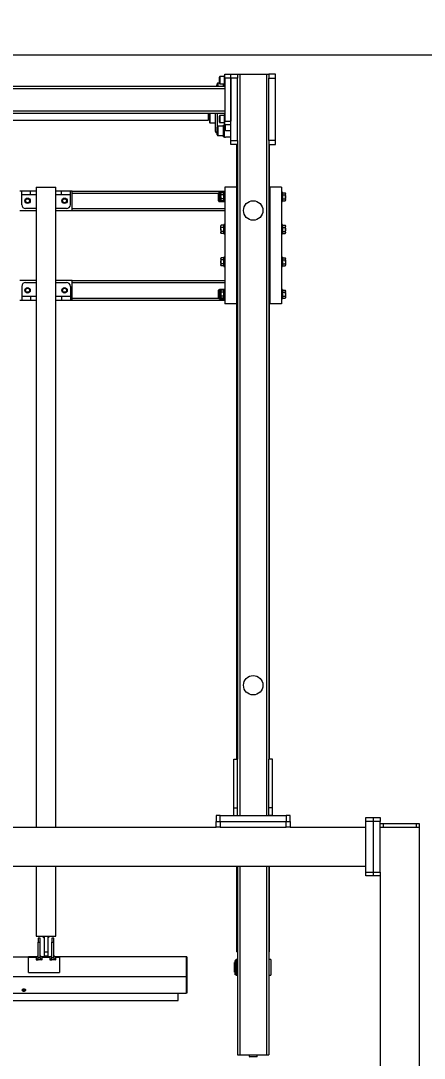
# Model space of a CAD drawing. Header units: millimetres. Extents: x -17820 to 17820, y -12600 to 12600.
# Drawn here: x 7947 to 8984, y 6544 to 9211 of the extents above; entities that cross this region are included whole.
import ezdxf

# ---------------------------------------------------------------- set-up
doc = ezdxf.new("R2010")
doc.units = ezdxf.units.MM
doc.linetypes.add('虚线', pattern=[2, 1, -1])
doc.layers.get('0').update_dxf_attribs({"lineweight": 35})
doc.layers.add('尺寸线层', color=3, linetype='Continuous', lineweight=18)
doc.layers.add('虚线层', color=6, linetype='虚线', lineweight=18)
doc.styles.add('机械', font='isocp', dxfattribs={"width": 0.667, "bigfont": 'gbcbig.shx'})
doc.dimstyles.new('标准', dxfattribs={"dimscale": 60, "dimtxt": 4, "dimasz": 3, "dimexe": 1, "dimexo": 0, "dimgap": 0.76128, "dimtad": 1, "dimdec": 1, "dimdsep": 46, "dimtxsty": '机械', "dimblk": '_CAXARROW', "dimcen": 0, "dimdle": 4, "dimclrt": 2, "dimaunit": 1, "dimazin": 2, "dimtfac": 0.707107, "dimtdec": 3, "dimtmove": 0, "dimatfit": 3, "dimfxl": 0, "dimfrac": 2, "dimtolj": 1, "dimlwd": 18, "dimarcsym": 0})

# ---------------------------------------------------------------- blocks, each defined once
blk = doc.blocks.new('*X186')
at = {"layer": '尺寸线层', "linetype": 'Continuous', "lineweight": 18}
for points in [[(11014.3, 9122.9), (10991.8, 8942.9), (11036.8, 8942.9)], [(11014.3, 4347.9), (10991.8, 4527.9), (11036.8, 4527.9)]]:
    blk.add_hatch(color=0, dxfattribs=at).paths.add_polyline_path(points, flags=0)
at = {"layer": '尺寸线层', "color": 0, "linetype": 'Continuous'}
for p, q in [((6587, 9122.9), (11074.3, 9122.9)), ((8682, 4347.9), (11074.3, 4347.9))]:
    blk.add_line(p, q, dxfattribs=at)
at = {"layer": '尺寸线层', "color": 0, "linetype": 'Continuous', "lineweight": 18}
blk.add_line((11014.3, 4347.9), (11014.3, 9122.9), dxfattribs=at)
at = {"layer": '尺寸线层', "color": 2, "insert": (10848.7, 6735.4), "char_height": 240, "width": 919.317, "attachment_point": 5, "rotation": 90, "line_spacing_factor": 0.939812, "style": '机械'}
blk.add_mtext('\\T1.1;4775', dxfattribs=at)
blk = doc.blocks.new('_CAXARROW')
blk.add_hatch(color=2).paths.add_polyline_path([(0, 0), (-1, 0.125), (-1, -0.125)], flags=0)
blk = doc.blocks.new('*X203')
at = {"layer": '尺寸线层', "linetype": 'Continuous', "lineweight": 18}
for points in [[(6075.5, 9740.3), (6255.5, 9717.8), (6255.5, 9762.8)], [(9180.5, 9740.3), (9000.5, 9717.8), (9000.5, 9762.8)]]:
    blk.add_hatch(color=0, dxfattribs=at).paths.add_polyline_path(points, flags=0)
at = {"layer": '尺寸线层', "color": 0, "linetype": 'Continuous'}
for p, q in [((6075.5, 5567.9), (6075.5, 9800.3)), ((9180.5, 6254.4), (9180.5, 9800.3))]:
    blk.add_line(p, q, dxfattribs=at)
at = {"layer": '尺寸线层', "color": 0, "linetype": 'Continuous', "lineweight": 18}
blk.add_line((9180.5, 9740.3), (6075.5, 9740.3), dxfattribs=at)
at = {"layer": '尺寸线层', "color": 2, "insert": (7628, 9906), "char_height": 240, "width": 827.842, "attachment_point": 5, "line_spacing_factor": 0.939812, "style": '机械'}
blk.add_mtext('\\T1.1;3105', dxfattribs=at)
blk = doc.blocks.new('BLOCK19_1')
at = {"color": 7, "linetype": 'Continuous', "lineweight": 15}
for p, q in [((-1700.7, 2372.8), (-1700.7, 2373.4)), ((-1688.7, 2374.9), (-1699.2, 2374.9)), ((-1686.2, 2377.9), (-1688.7, 2377.9)), ((-1688.7, 2377.9), (-1688.7, 2353.9)), ((-1686.2, 2380.9), (-1671.2, 2380.9)), ((-1686.2, 2370.9), (-1686.2, 2380.9)), ((-1671.2, 2380.9), (-1653.7, 2380.9)), ((-1671.2, 2370.9), (-1671.2, 2380.9)), ((-1653.7, 2380.9), (-1653.7, 2380.1)), ((-1653.7, 2380.9), (-1647.7, 2380.9)), ((-1653.7, 2380.1), (-1653.7, 2370.9)), ((-1647.7, 2380.9), (-1579.7, 2380.9)), ((-1579.7, 2380.9), (-1573.7, 2380.9)), ((-1573.7, 2380.9), (-1573.7, 2380.1)), ((-1556.2, 2380.9), (-1573.7, 2380.9)), ((-1573.7, 2380.1), (-1573.7, 2370.9)), ((-1556.2, 2370.9), (-1556.2, 2380.9)), ((-3356.2, 2350.9), (-1686.2, 2350.9)), ((-1706.2, 2351.9), (-1706.4, 2351.9)), ((-1706.2, 2350.9), (-1706.2, 2356.4)), ((-1700.7, 2358.4), (-1704.2, 2358.4)), ((-1700.7, 2358.4), (-1700.7, 2372.8)), ((-1699.2, 2356.9), (-1688.7, 2356.9)), ((-1690.2, 2350.9), (-1690.2, 2356.9)), ((-1688.7, 2353.9), (-1686.2, 2353.9)), ((-1687.2, 2350.9), (-1687.2, 2353.9)), ((-1671.2, 2370.9), (-1686.2, 2370.9)), ((-1686.2, 2370.9), (-1686.2, 2260.9)), ((-1653.7, 2370.9), (-1671.2, 2370.9)), ((-1671.2, 2210.9), (-1671.2, 2370.9)), ((-1671.2, 2370.9), (-1671.2, 2260.9)), ((-1653.7, 2210.9), (-1653.7, 2370.9)), ((-1573.7, 2370.9), (-1556.2, 2370.9)), ((-1573.7, 2210.9), (-1573.7, 2370.9)), ((-1556.2, 2210.9), (-1556.2, 2370.9)), ((-3356.2, 2344.9), (-1686.2, 2344.9)), ((-3356.2, 2286.9), (-1686.2, 2286.9)), ((-3356.2, 2280.9), (-1686.2, 2280.9)), ((-1728.7, 2263.4), (-1728.7, 2280.9)), ((-1725.9, 2280.9), (-1725.9, 2257)), ((-1724.8, 2280.9), (-1724.8, 2255.9)), ((-1711.2, 2280.9), (-1711.2, 2235.4)), ((-1700.7, 2272.8), (-1700.7, 2273.4)), ((-1700.7, 2258.4), (-1700.7, 2272.8)), ((-1688.7, 2274.9), (-1699.2, 2274.9)), ((-1686.2, 2277.9), (-1688.7, 2277.9)), ((-1688.7, 2277.9), (-1688.7, 2253.9)), ((-3278.7, 2263.4), (-1728.7, 2263.4)), ((-1728.7, 2265.9), (-1725.9, 2265.9)), ((-1725.9, 2257), (-1724.8, 2255.9)), ((-1724.8, 2255.9), (-1711.2, 2255.9)), ((-1706.2, 2225.4), (-1706.2, 2245.4)), ((-1690.2, 2247.4), (-1704.2, 2247.4)), ((-1699.2, 2256.9), (-1688.7, 2256.9)), ((-1687.2, 2250.4), (-1690.2, 2250.4)), ((-1690.2, 2249.2), (-1690.2, 2250.4)), ((-1690.2, 2220.4), (-1690.2, 2249.2)), ((-1688.7, 2253.9), (-1686.2, 2253.9)), ((-1687.2, 2253.9), (-1687.2, 2246.7)), ((-1687.2, 2246.7), (-1684.8, 2246.7)), ((-1687.2, 2219.4), (-1687.2, 2246.7)), ((-1686.2, 2250.9), (-1686.2, 2260.9)), ((-1686.2, 2260.9), (-1671.2, 2260.9)), ((-1671.2, 2250.9), (-1686.2, 2250.9)), ((-1684.8, 2235.4), (-1684.8, 2250.9)), ((-1706.4, 2229.9), (-1706.2, 2229.9)), ((-1704.2, 2223.4), (-1690.2, 2223.4)), ((-1690.2, 2220.4), (-1687.2, 2220.4)), ((-1687.2, 2219.4), (-1684.8, 2219.4)), ((-1671.2, 2235.4), (-1684.8, 2235.4)), ((-1671.2, 2219.4), (-1684.8, 2219.4)), ((-1671.2, 2210.9), (-1653.7, 2210.9)), ((-1671.2, 2200.9), (-1671.2, 2210.9)), ((-1653.7, 2200.9), (-1671.2, 2200.9)), ((-1655.7, 620.9), (-1655.7, 2200.9)), ((-1653.7, 2210.9), (-1653.7, 2201.7)), ((-1653.7, 2201.7), (-1653.7, 620.9)), ((-1556.2, 2210.9), (-1573.7, 2210.9)), ((-1573.7, 2210.9), (-1573.7, 2201.7)), ((-1573.7, 2201.7), (-1573.7, 620.9)), ((-1573.7, 2200.9), (-1556.2, 2200.9)), ((-1571.7, 620.9), (-1571.7, 2200.9)), ((-1556.2, 2200.9), (-1556.2, 2210.9)), ((-2208.7, 2080.9), (-2213.7, 2080.9)), ((-2208.7, 2070.9), (-2208.7, 2080.9)), ((-2186.2, 2080.9), (-2208.7, 2080.9)), ((-2186.2, 2070.9), (-2186.2, 2080.9)), ((-2171.2, 2080.9), (-2186.2, 2080.9)), ((-2171.2, 2090.9), (-2171.2, 445.9)), ((-2171.2, 2090.9), (-2121.2, 2090.9)), ((-2121.2, 445.9), (-2121.2, 2090.9)), ((-2106.2, 2080.9), (-2121.2, 2080.9)), ((-2106.2, 2070.9), (-2106.2, 2080.9)), ((-2083.7, 2080.9), (-2106.2, 2080.9)), ((-2083.7, 2070.9), (-2083.7, 2080.9)), ((-2078.7, 2080.9), (-2083.7, 2080.9)), ((-2078.7, 2080.9), (-1686.7, 2080.9)), ((-2078.7, 2030.9), (-2078.7, 2080.9)), ((-1656.7, 2090.9), (-1686.7, 2090.9)), ((-1686.7, 2090.9), (-1686.7, 1790.9)), ((-1656.7, 2090.9), (-1656.7, 1790.9)), ((-1655.7, 2090.9), (-1656.7, 2090.9)), ((-1570.7, 2090.9), (-1571.7, 2090.9)), ((-1540.7, 2090.9), (-1570.7, 2090.9)), ((-1570.7, 2090.9), (-1570.7, 1790.9)), ((-1540.7, 2090.9), (-1540.7, 1790.9)), ((-2186.2, 2070.9), (-2208.7, 2070.9)), ((-2208.7, 2045.9), (-2208.7, 2070.9)), ((-2171.2, 2070.9), (-2186.2, 2070.9)), ((-2106.2, 2070.9), (-2121.2, 2070.9)), ((-2083.7, 2070.9), (-2106.2, 2070.9)), ((-2083.7, 2045.9), (-2083.7, 2070.9)), ((-1702.7, 2055.9), (-1702.7, 2075.9)), ((-1689.2, 2077.9), (-1700.7, 2077.9)), ((-1700.7, 2053.9), (-1689.2, 2053.9)), ((-1696.2, 2076.3), (-1696.7, 2074.9)), ((-1696.7, 2073.7), (-1696.2, 2076.3)), ((-1696.7, 2073.7), (-1696.7, 2074.9)), ((-1696.2, 2071), (-1696.7, 2073.7)), ((-1696.7, 2065.9), (-1696.7, 2073.7)), ((-1696.7, 2065.9), (-1696.7, 2058.1)), ((-1696.7, 2058.1), (-1696.2, 2060.7)), ((-1696.2, 2055.5), (-1696.7, 2058.1)), ((-1696.7, 2058.1), (-1696.7, 2056.9)), ((-1696.7, 2056.9), (-1696.2, 2055.5)), ((-1689.8, 2076.3), (-1696.2, 2076.3)), ((-1689.8, 2071), (-1696.2, 2071)), ((-1689.8, 2060.7), (-1696.2, 2060.7)), ((-1689.8, 2055.5), (-1696.2, 2055.5)), ((-1689.8, 2076.3), (-1689.8, 2071)), ((-1689.2, 2074.1), (-1689.8, 2074.7)), ((-1689.8, 2071), (-1689.8, 2060.7)), ((-1689.8, 2060.7), (-1689.8, 2055.5)), ((-1689.8, 2057.1), (-1689.2, 2057.7)), ((-1686.7, 2077.9), (-1689.2, 2077.9)), ((-1689.2, 2065.9), (-1689.2, 2077.9)), ((-1689.2, 2053.9), (-1689.2, 2065.9)), ((-1689.2, 2053.9), (-1686.7, 2053.9)), ((-1538.2, 2077.9), (-1540.7, 2077.9)), ((-1540.7, 2053.9), (-1538.2, 2053.9)), ((-1538.2, 2065.9), (-1538.2, 2077.9)), ((-1537.6, 2074.7), (-1538.2, 2074.1)), ((-1538.2, 2053.9), (-1538.2, 2065.9)), ((-1538.2, 2057.7), (-1537.6, 2057.1)), ((-1537.6, 2076.3), (-1531.2, 2076.3)), ((-1537.6, 2071), (-1537.6, 2076.3)), ((-1537.6, 2071), (-1531.2, 2071)), ((-1537.6, 2060.7), (-1537.6, 2071)), ((-1537.6, 2060.7), (-1531.2, 2060.7)), ((-1537.6, 2055.5), (-1537.6, 2060.7)), ((-1537.6, 2055.5), (-1531.2, 2055.5)), ((-1530.7, 2074.9), (-1531.2, 2076.3)), ((-1531.2, 2076.3), (-1530.7, 2073.7)), ((-1530.7, 2073.7), (-1531.2, 2071)), ((-1531.2, 2060.7), (-1530.7, 2058.1)), ((-1530.7, 2058.1), (-1531.2, 2055.5)), ((-1531.2, 2055.5), (-1530.7, 2056.9)), ((-1530.7, 2073.7), (-1530.7, 2074.9)), ((-1530.7, 2065.9), (-1530.7, 2073.7)), ((-1530.7, 2058.1), (-1530.7, 2065.9)), ((-1530.7, 2056.9), (-1530.7, 2058.1)), ((-2213.7, 2030.9), (-2171.2, 2030.9)), ((-2171.2, 2035.9), (-2198.7, 2035.9)), ((-2171.2, 2030.9), (-2171.2, 1850.9)), ((-2093.7, 2035.9), (-2121.2, 2035.9)), ((-2121.2, 2030.9), (-2078.7, 2030.9)), ((-2121.2, 1850.9), (-2121.2, 2030.9)), ((-2078.7, 2030.9), (-1686.7, 2030.9)), ((-1696.2, 1993), (-1696.7, 1991.6)), ((-1696.7, 1990.4), (-1696.2, 1993)), ((-1696.7, 1990.4), (-1696.7, 1991.6)), ((-1696.2, 1987.7), (-1696.7, 1990.4)), ((-1696.7, 1982.6), (-1696.7, 1990.4)), ((-1696.7, 1982.6), (-1696.7, 1974.8)), ((-1696.7, 1974.8), (-1696.2, 1977.4)), ((-1696.2, 1972.2), (-1696.7, 1974.8)), ((-1696.7, 1974.8), (-1696.7, 1973.6)), ((-1696.7, 1973.6), (-1696.2, 1972.2)), ((-1689.8, 1993), (-1696.2, 1993)), ((-1689.8, 1987.7), (-1696.2, 1987.7)), ((-1689.8, 1977.4), (-1696.2, 1977.4)), ((-1689.8, 1993), (-1689.8, 1987.7)), ((-1689.2, 1990.8), (-1689.8, 1991.4)), ((-1689.8, 1987.7), (-1689.8, 1977.4)), ((-1689.8, 1977.4), (-1689.8, 1972.2)), ((-1689.8, 1973.8), (-1689.2, 1974.4)), ((-1686.7, 1994.6), (-1689.2, 1994.6)), ((-1689.2, 1982.6), (-1689.2, 1994.6)), ((-1689.2, 1970.6), (-1689.2, 1982.6)), ((-1538.2, 1994.6), (-1540.7, 1994.6)), ((-1538.2, 1982.6), (-1538.2, 1994.6)), ((-1537.6, 1991.4), (-1538.2, 1990.8)), ((-1538.2, 1970.6), (-1538.2, 1982.6)), ((-1538.2, 1974.4), (-1537.6, 1973.8)), ((-1537.6, 1993), (-1531.2, 1993)), ((-1537.6, 1987.7), (-1537.6, 1993)), ((-1537.6, 1987.7), (-1531.2, 1987.7)), ((-1537.6, 1977.4), (-1537.6, 1987.7)), ((-1537.6, 1977.4), (-1531.2, 1977.4)), ((-1537.6, 1972.2), (-1537.6, 1977.4)), ((-1530.7, 1991.6), (-1531.2, 1993)), ((-1531.2, 1993), (-1530.7, 1990.4)), ((-1530.7, 1990.4), (-1531.2, 1987.7)), ((-1531.2, 1977.4), (-1530.7, 1974.8)), ((-1530.7, 1974.8), (-1531.2, 1972.2)), ((-1531.2, 1972.2), (-1530.7, 1973.6)), ((-1530.7, 1990.4), (-1530.7, 1991.6)), ((-1530.7, 1982.6), (-1530.7, 1990.4)), ((-1530.7, 1974.8), (-1530.7, 1982.6)), ((-1530.7, 1973.6), (-1530.7, 1974.8)), ((-1689.8, 1972.2), (-1696.2, 1972.2)), ((-1689.2, 1970.6), (-1686.7, 1970.6)), ((-1540.7, 1970.6), (-1538.2, 1970.6)), ((-1537.6, 1972.2), (-1531.2, 1972.2)), ((-1696.2, 1909.6), (-1696.7, 1908.2)), ((-1696.7, 1907), (-1696.2, 1909.6)), ((-1696.7, 1908.2), (-1696.7, 1907)), ((-1696.2, 1904.4), (-1696.7, 1907)), ((-1696.7, 1907), (-1696.7, 1899.2)), ((-1696.7, 1899.2), (-1696.7, 1891.4)), ((-1696.7, 1891.4), (-1696.2, 1894)), ((-1689.8, 1909.6), (-1696.2, 1909.6)), ((-1689.8, 1904.4), (-1696.2, 1904.4)), ((-1689.8, 1894), (-1696.2, 1894)), ((-1689.8, 1909.6), (-1689.8, 1904.4)), ((-1689.2, 1907.4), (-1689.8, 1908)), ((-1689.8, 1904.4), (-1689.8, 1894)), ((-1689.8, 1894), (-1689.8, 1888.8)), ((-1686.7, 1911.2), (-1689.2, 1911.2)), ((-1689.2, 1911.2), (-1689.2, 1899.2)), ((-1689.2, 1899.2), (-1689.2, 1887.2)), ((-1538.2, 1911.2), (-1540.7, 1911.2)), ((-1538.2, 1911.2), (-1538.2, 1899.2)), ((-1537.6, 1908), (-1538.2, 1907.4)), ((-1538.2, 1899.2), (-1538.2, 1887.2)), ((-1537.6, 1909.6), (-1531.2, 1909.6)), ((-1537.6, 1904.4), (-1537.6, 1909.6)), ((-1537.6, 1904.4), (-1531.2, 1904.4)), ((-1537.6, 1894), (-1537.6, 1904.4)), ((-1537.6, 1888.8), (-1537.6, 1894)), ((-1537.6, 1894), (-1531.2, 1894)), ((-1530.7, 1908.2), (-1531.2, 1909.6)), ((-1531.2, 1909.6), (-1530.7, 1907)), ((-1530.7, 1907), (-1531.2, 1904.4)), ((-1531.2, 1894), (-1530.7, 1891.4)), ((-1530.7, 1907), (-1530.7, 1908.2)), ((-1530.7, 1899.2), (-1530.7, 1907)), ((-1530.7, 1899.2), (-1530.7, 1891.4)), ((-1696.2, 1888.8), (-1696.7, 1891.4)), ((-1696.7, 1891.4), (-1696.7, 1890.2)), ((-1696.7, 1890.2), (-1696.2, 1888.8)), ((-1689.8, 1888.8), (-1696.2, 1888.8)), ((-1689.8, 1890.4), (-1689.2, 1891)), ((-1689.2, 1887.2), (-1686.7, 1887.2)), ((-1540.7, 1887.2), (-1538.2, 1887.2)), ((-1538.2, 1891), (-1537.6, 1890.4)), ((-1537.6, 1888.8), (-1531.2, 1888.8)), ((-1530.7, 1891.4), (-1531.2, 1888.8)), ((-1531.2, 1888.8), (-1530.7, 1890.2)), ((-1530.7, 1891.4), (-1530.7, 1890.2)), ((-2171.2, 1850.9), (-2213.7, 1850.9)), ((-2198.7, 1845.9), (-2171.2, 1845.9)), ((-2078.7, 1850.9), (-2121.2, 1850.9)), ((-2121.2, 1845.9), (-2093.7, 1845.9)), ((-2078.7, 1850.9), (-1686.7, 1850.9)), ((-2078.7, 1800.9), (-2078.7, 1850.9)), ((-2208.7, 1835.9), (-2208.7, 1810.9)), ((-2083.7, 1835.9), (-2083.7, 1810.9)), ((-1702.7, 1805.9), (-1702.7, 1825.9)), ((-1689.2, 1827.9), (-1700.7, 1827.9)), ((-1696.2, 1826.3), (-1696.7, 1824.9)), ((-1696.7, 1823.7), (-1696.2, 1826.3)), ((-1696.7, 1824.9), (-1696.7, 1823.7)), ((-1696.2, 1821.1), (-1696.7, 1823.7)), ((-1696.7, 1823.7), (-1696.7, 1815.9)), ((-1696.7, 1815.9), (-1696.7, 1808.1)), ((-1689.8, 1826.3), (-1696.2, 1826.3)), ((-1689.8, 1821.1), (-1696.2, 1821.1)), ((-1689.8, 1826.3), (-1689.8, 1821.1)), ((-1689.2, 1824.1), (-1689.8, 1824.7)), ((-1689.8, 1821.1), (-1689.8, 1810.7)), ((-1686.7, 1827.9), (-1689.2, 1827.9)), ((-1689.2, 1827.9), (-1689.2, 1815.9)), ((-1689.2, 1815.9), (-1689.2, 1803.9)), ((-1538.2, 1827.9), (-1540.7, 1827.9)), ((-1538.2, 1827.9), (-1538.2, 1815.9)), ((-1537.6, 1824.7), (-1538.2, 1824.1)), ((-1538.2, 1815.9), (-1538.2, 1803.9)), ((-1537.6, 1826.3), (-1531.2, 1826.3)), ((-1537.6, 1821.1), (-1537.6, 1826.3)), ((-1537.6, 1821.1), (-1531.2, 1821.1)), ((-1537.6, 1810.7), (-1537.6, 1821.1)), ((-1530.7, 1824.9), (-1531.2, 1826.3)), ((-1531.2, 1826.3), (-1530.7, 1823.7)), ((-1530.7, 1823.7), (-1531.2, 1821.1)), ((-1530.7, 1823.7), (-1530.7, 1824.9)), ((-1530.7, 1815.9), (-1530.7, 1823.7)), ((-1530.7, 1815.9), (-1530.7, 1808.1)), ((-2213.7, 1800.9), (-2208.7, 1800.9)), ((-2208.7, 1810.9), (-2208.7, 1800.9)), ((-2208.7, 1810.9), (-2186.2, 1810.9)), ((-2208.7, 1800.9), (-2186.2, 1800.9)), ((-2186.2, 1810.9), (-2186.2, 1800.9)), ((-2186.2, 1810.9), (-2171.2, 1810.9)), ((-2186.2, 1800.9), (-2171.2, 1800.9)), ((-2121.2, 1810.9), (-2106.2, 1810.9)), ((-2121.2, 1800.9), (-2106.2, 1800.9)), ((-2106.2, 1810.9), (-2106.2, 1800.9)), ((-2106.2, 1810.9), (-2083.7, 1810.9)), ((-2106.2, 1800.9), (-2083.7, 1800.9)), ((-2083.7, 1810.9), (-2083.7, 1800.9)), ((-2083.7, 1800.9), (-2078.7, 1800.9)), ((-2078.7, 1800.9), (-1686.7, 1800.9)), ((-1700.7, 1803.9), (-1689.2, 1803.9)), ((-1696.7, 1808.1), (-1696.2, 1810.7)), ((-1696.2, 1805.5), (-1696.7, 1808.1)), ((-1696.7, 1808.1), (-1696.7, 1806.9)), ((-1696.7, 1806.9), (-1696.2, 1805.5)), ((-1689.8, 1810.7), (-1696.2, 1810.7)), ((-1689.8, 1805.5), (-1696.2, 1805.5)), ((-1689.8, 1810.7), (-1689.8, 1805.5)), ((-1689.8, 1807.1), (-1689.2, 1807.7)), ((-1689.2, 1803.9), (-1686.7, 1803.9)), ((-1656.7, 1790.9), (-1686.7, 1790.9)), ((-1655.7, 1790.9), (-1656.7, 1790.9)), ((-1570.7, 1790.9), (-1571.7, 1790.9)), ((-1540.7, 1790.9), (-1570.7, 1790.9)), ((-1540.7, 1803.9), (-1538.2, 1803.9)), ((-1538.2, 1807.7), (-1537.6, 1807.1)), ((-1537.6, 1805.5), (-1537.6, 1810.7)), ((-1537.6, 1810.7), (-1531.2, 1810.7)), ((-1537.6, 1805.5), (-1531.2, 1805.5)), ((-1531.2, 1810.7), (-1530.7, 1808.1)), ((-1530.7, 1808.1), (-1531.2, 1805.5)), ((-1531.2, 1805.5), (-1530.7, 1806.9)), ((-1530.7, 1808.1), (-1530.7, 1806.9)), ((-1663.7, 495.9), (-1663.7, 620.9)), ((-1663.7, 620.9), (-1653.7, 620.9)), ((-1653.7, 495.9), (-1653.7, 620.9)), ((-1563.7, 620.9), (-1573.7, 620.9)), ((-1573.7, 495.9), (-1573.7, 620.9)), ((-1563.7, 495.9), (-1563.7, 620.9)), ((-1663.7, 495.9), (-1653.7, 495.9)), ((-1663.7, 475.9), (-1663.7, 495.9)), ((-1653.7, 475.9), (-1653.7, 495.9)), ((-1563.7, 495.9), (-1573.7, 495.9)), ((-1573.7, 475.9), (-1573.7, 495.9)), ((-1563.7, 475.9), (-1563.7, 495.9)), ((-1708.7, 475.9), (-1708.7, 460.9)), ((-1698.7, 475.9), (-1708.7, 475.9)), ((-1708.7, 445.9), (-1708.7, 460.9)), ((-1708.7, 460.9), (-1698.7, 460.9)), ((-1698.7, 460.9), (-1698.7, 475.9)), ((-1698.7, 475.9), (-1528.7, 475.9)), ((-1698.7, 460.9), (-1698.7, 445.9)), ((-1698.7, 460.9), (-1528.7, 460.9)), ((-1663.7, 475.9), (-1653.7, 475.9)), ((-1563.7, 475.9), (-1573.7, 475.9)), ((-1528.7, 475.9), (-1528.7, 460.9)), ((-1518.7, 475.9), (-1528.7, 475.9)), ((-1528.7, 445.9), (-1528.7, 460.9)), ((-1528.7, 460.9), (-1518.7, 460.9)), ((-1518.7, 460.9), (-1518.7, 475.9)), ((-1518.7, 460.9), (-1518.7, 445.9)), ((-1324.2, 470.9), (-1304.2, 470.9)), ((-1324.2, 460.9), (-1324.2, 470.9)), ((-1304.2, 460.9), (-1324.2, 460.9)), ((-1324.2, 330.9), (-1324.2, 460.9)), ((-1304.2, 470.9), (-1287.2, 470.9)), ((-1304.2, 460.9), (-1304.2, 470.9)), ((-1287.2, 460.9), (-1304.2, 460.9)), ((-1304.2, 330.9), (-1304.2, 460.9)), ((-1287.2, 470.9), (-1287.2, 460.9)), ((-1287.2, 330.9), (-1287.2, 460.9)), ((-1287.2, 455.9), (-1279.2, 455.9)), ((-1279.2, 455.9), (-1279.2, 445.9)), ((-1279.2, 455.9), (-1195.2, 455.9)), ((-1195.2, 455.9), (-1195.2, 445.9)), ((-1195.2, 455.9), (-1187.2, 455.9)), ((-1187.2, 455.9), (-1187.2, 445.9)), ((-3333.9, 445.9), (-1708.5, 445.9)), ((-1698.7, 445.9), (-1708.5, 445.9)), ((-1698.7, 445.9), (-1528.7, 445.9)), ((-1518.9, 445.9), (-1528.7, 445.9)), ((-1518.9, 445.9), (-1324.2, 445.9)), ((-1287.2, 445.9), (-1279.2, 445.9)), ((-1279.2, 445.9), (-1195.2, 445.9)), ((-1195.2, 445.9), (-1187.2, 445.9)), ((-1187.2, 445.9), (-1187.2, -759.1)), ((-3718.2, 345.9), (-1324.2, 345.9)), ((-2171.2, 345.9), (-2171.2, 165.9)), ((-2121.2, 165.9), (-2121.2, 345.9)), ((-1655.7, 125.9), (-1655.7, 345.9)), ((-1653.7, 345.9), (-1653.7, -139.1)), ((-1573.7, 345.9), (-1573.7, -139.1)), ((-1571.7, 125.9), (-1571.7, 345.9)), ((-1324.2, 330.9), (-1304.2, 330.9)), ((-1324.2, 320.9), (-1324.2, 330.9)), ((-1304.2, 320.9), (-1324.2, 320.9)), ((-1304.2, 330.9), (-1287.2, 330.9)), ((-1304.2, 320.9), (-1304.2, 330.9)), ((-1287.2, 320.9), (-1304.2, 320.9)), ((-1287.2, 330.9), (-1287.2, 320.9)), ((-1287.2, 320.9), (-1287.2, -759.1)), ((-2171.2, 165.9), (-2151.2, 165.9)), ((-2166.2, 160.9), (-2166.2, 150.9)), ((-2161.2, 160.9), (-2166.2, 160.9)), ((-2161.2, 150.9), (-2161.2, 160.9)), ((-2156.2, 165.9), (-2151.2, 165.9)), ((-2151.2, 165.9), (-2151.2, 125.9)), ((-2151.2, 165.9), (-2141.2, 165.9)), ((-2141.2, 165.9), (-2141.2, 125.9)), ((-2141.2, 165.9), (-2121.2, 165.9)), ((-2141.2, 165.9), (-2136.2, 165.9)), ((-2131.2, 160.9), (-2131.2, 150.9)), ((-2126.2, 160.9), (-2131.2, 160.9)), ((-2126.2, 150.9), (-2126.2, 160.9)), ((-2166.2, 150.9), (-2161.2, 150.9)), ((-2166.2, 110.9), (-2166.2, 150.9)), ((-2161.2, 110.9), (-2161.2, 150.9)), ((-2131.2, 150.9), (-2126.2, 150.9)), ((-2131.2, 110.9), (-2131.2, 150.9)), ((-2126.2, 110.9), (-2126.2, 150.9)), ((-2851.2, 112.9), (-2191.2, 112.9)), ((-2191.2, 72.9), (-2191.2, 112.9)), ((-2169.2, 112.9), (-2191.2, 112.9)), ((-2171.2, 110.9), (-2191.2, 110.9)), ((-2166.2, 115.9), (-2171.2, 110.9)), ((-2171.2, 110.9), (-2171.2, 105.4)), ((-2171.2, 105.4), (-2166.2, 109.3)), ((-2166.2, 110.9), (-2161.2, 110.9)), ((-2166.2, 105.4), (-2166.2, 110.9)), ((-2166.2, 105.4), (-2166.2, 109.3)), ((-2156.2, 110.9), (-2161.2, 115.9)), ((-2161.2, 110.9), (-2161.2, 105.4)), ((-2161.2, 109.3), (-2156.2, 105.4)), ((-2161.2, 109.3), (-2161.2, 105.4)), ((-2134.2, 112.9), (-2158.2, 112.9)), ((-2136.2, 110.9), (-2156.2, 110.9)), ((-2156.2, 105.4), (-2156.2, 110.9)), ((-2151.2, 125.9), (-2141.2, 125.9)), ((-2151.2, 125.9), (-2151.2, 115.9)), ((-2151.2, 115.9), (-2141.2, 115.9)), ((-2141.2, 125.9), (-2141.2, 115.9)), ((-2131.2, 115.9), (-2136.2, 110.9)), ((-2136.2, 110.9), (-2136.2, 105.4)), ((-2136.2, 105.4), (-2131.2, 109.3)), ((-2131.2, 110.9), (-2126.2, 110.9)), ((-2131.2, 105.4), (-2131.2, 110.9)), ((-2131.2, 105.4), (-2131.2, 109.3)), ((-2121.2, 110.9), (-2126.2, 115.9)), ((-2126.2, 110.9), (-2126.2, 105.4)), ((-2126.2, 109.3), (-2121.2, 105.4)), ((-2126.2, 109.3), (-2126.2, 105.4)), ((-2111.2, 112.9), (-2123.2, 112.9)), ((-2111.2, 110.9), (-2121.2, 110.9)), ((-2121.2, 105.4), (-2121.2, 110.9)), ((-2111.2, 112.9), (-2111.2, 72.9)), ((-1786.2, 112.9), (-2111.2, 112.9)), ((-1786.2, 112.9), (-1786.2, 62.5)), ((-1784.2, 112.9), (-1786.2, 112.9)), ((-1784.2, 112.9), (-1784.2, 45.6)), ((-1655.7, 125.9), (-1653.7, 125.9)), ((-1573.7, 125.9), (-1571.7, 125.9)), ((-2171.2, 105.4), (-2166.2, 105.4)), ((-2161.2, 105.4), (-2166.2, 105.4)), ((-2156.2, 105.4), (-2161.2, 105.4)), ((-2136.2, 105.4), (-2131.2, 105.4)), ((-2126.2, 105.4), (-2131.2, 105.4)), ((-2121.2, 105.4), (-2126.2, 105.4)), ((-1660, 98.4), (-1662, 98.4)), ((-1662, 85.9), (-1662, 98.4)), ((-1662, 73.4), (-1662, 85.9)), ((-1660, 85.9), (-1660, 98.4)), ((-1659.9, 97.8), (-1660, 97.8)), ((-1660, 73.4), (-1660, 85.9)), ((-1658.7, 103.6), (-1659.9, 103.6)), ((-1659.9, 74.3), (-1659.9, 103.6)), ((-1657.7, 105.9), (-1658.7, 104.9)), ((-1658.7, 85.9), (-1658.7, 104.9)), ((-1658.7, 66.9), (-1658.7, 85.9)), ((-1653.7, 105.9), (-1657.7, 105.9)), ((-1657.7, 105.9), (-1657.7, 85.9)), ((-1657.7, 85.9), (-1657.7, 65.9)), ((-1568.7, 105.9), (-1573.7, 105.9)), ((-1568.7, 105.9), (-1568.7, 65.9)), ((-3256.2, 62.5), (-1786.2, 62.5)), ((-2191.2, 72.9), (-2111.2, 72.9)), ((-1786.2, 62.5), (-1786.2, 20)), ((-1662, 73.4), (-1660, 73.4)), ((-1660, 73.9), (-1659.9, 73.9)), ((-1659.9, 74.3), (-1658.7, 74.3)), ((-1659.9, 70.6), (-1659.9, 74.3)), ((-1658.7, 70.6), (-1659.9, 70.6)), ((-1659.9, 69.4), (-1659.9, 70.6)), ((-1658.7, 69.4), (-1659.9, 69.4)), ((-1659.9, 66.9), (-1659.9, 69.4)), ((-1658.7, 66.9), (-1659.9, 66.9)), ((-1658.7, 66.9), (-1658.7, 69.4)), ((-1658.7, 66.9), (-1657.7, 65.9)), ((-1657.7, 65.9), (-1653.7, 65.9)), ((-1573.7, 65.9), (-1568.7, 65.9)), ((-1784.2, 45.6), (-1786.2, 45.6)), ((-1786.2, 45.6), (-1786.2, 20)), ((-1784.2, 45.6), (-1784.2, 20)), ((-3256.2, 20), (-1786.2, 20)), ((-3236.2, 1), (-1806.2, 1)), ((-1806.2, 1), (-1806.2, 20)), ((-1784.2, 20), (-1786.2, 20)), ((-1653.7, -139.1), (-1647.7, -139.1)), ((-1647.7, -139.1), (-1579.7, -139.1)), ((-1623.7, -139.1), (-1623.7, -143.1)), ((-1623.7, -143.1), (-1622.7, -144.1)), ((-1623.7, -143.1), (-1613.7, -143.1)), ((-1613.7, -144.1), (-1622.7, -144.1)), ((-1613.7, -143.1), (-1603.7, -143.1)), ((-1604.7, -144.1), (-1613.7, -144.1)), ((-1604.7, -144.1), (-1603.7, -143.1)), ((-1603.7, -143.1), (-1603.7, -139.1)), ((-1579.7, -139.1), (-1573.7, -139.1))]:
    blk.add_line(p, q, dxfattribs=at)
at = {"color": 8, "linetype": 'Continuous', "lineweight": 15}
for p, q in [((-1699.2, 2374.9), (-1699.2, 2374.2)), ((-1699.2, 2374.2), (-1699.2, 2356.9)), ((-1647.7, 2380.9), (-1647.7, 475.9)), ((-1579.7, 2380.9), (-1579.7, 475.9)), ((-1706.4, 2351.9), (-1706.4, 2350.9)), ((-1704.2, 2358.4), (-1704.2, 2350.9)), ((-1706.4, 2280.9), (-1706.4, 2229.9)), ((-1699.2, 2274.9), (-1699.2, 2274.2)), ((-1699.2, 2274.2), (-1699.2, 2256.9)), ((-1704.2, 2247.4), (-1704.2, 2223.4)), ((-2078.7, 2075.9), (-1702.7, 2075.9)), ((-1700.7, 2077.9), (-1700.7, 2053.9)), ((-2078.7, 2035.9), (-1686.7, 2035.9)), ((-2078.7, 1845.9), (-1686.7, 1845.9)), ((-1700.7, 1827.9), (-1700.7, 1803.9)), ((-2078.7, 1805.9), (-1702.7, 1805.9)), ((-1647.7, 345.9), (-1647.7, -139.1)), ((-1579.7, 345.9), (-1579.7, -139.1))]:
    blk.add_line(p, q, dxfattribs=at)
at = {"color": 7, "linetype": 'Continuous', "lineweight": 15}
for points in [[(-2156.2, 165.9), (-2154.6, 164.3), (-2152.9, 162.6), (-2151.2, 160.9)], [(-2141.2, 160.9), (-2139.5, 162.6), (-2137.9, 164.3), (-2136.2, 165.9)], [(-2203.2, 25), (-2201.9, 25.1), (-2200.6, 25.4), (-2199.6, 25.8), (-2198.8, 26.4), (-2198.3, 27), (-2198.2, 27.7), (-2198.5, 28.3), (-2199.1, 28.9), (-2200.1, 29.4), (-2201.2, 29.8), (-2202.6, 30), (-2203.9, 30), (-2205.2, 29.8), (-2206.4, 29.4), (-2207.3, 28.9), (-2207.9, 28.3), (-2208.2, 27.7), (-2208.1, 27), (-2207.7, 26.4), (-2206.9, 25.8), (-2205.8, 25.4), (-2204.6, 25.1), (-2203.2, 25)], [(-2198.5, 28.4), (-2199.1, 27.8), (-2200.1, 27.3), (-2201.2, 26.9), (-2202.6, 26.8), (-2203.9, 26.8), (-2205.2, 26.9), (-2206.4, 27.3), (-2207.3, 27.8), (-2207.9, 28.4)]]:
    blk.add_lwpolyline(points, dxfattribs=at)
for centre, radius in [((-2193.7, 2055.9), 7), ((-2193.7, 2055.9), 5.1), ((-2098.7, 2055.9), 7), ((-2098.7, 2055.9), 5.1), ((-1613.7, 2030.9), 25), ((-2193.7, 1825.9), 7), ((-2193.7, 1825.9), 5.1), ((-2098.7, 1825.9), 7), ((-2098.7, 1825.9), 5.1), ((-1613.7, 810.9), 25)]:
    blk.add_circle(centre, radius, dxfattribs=at)
for centre, radius, start, end in [((-1699.2, 2373.4), 1.5, 90, 180), ((-1705.7, 2346.4), 5.55, 97.5, 125.5088), ((-1704.2, 2356.4), 2, 90, 180), ((-1699.2, 2358.4), 1.5, 180, 270), ((-1699.2, 2273.4), 1.5, 90, 180), ((-1704.2, 2245.4), 2, 90, 180), ((-1699.2, 2258.4), 1.5, 180, 270), ((-1705.7, 2235.4), 5.55, 180, 262.5), ((-1704.2, 2225.4), 2, 180, 270), ((-1700.7, 2075.9), 2, 90, 180), ((-1700.7, 2055.9), 2, 180, 270), ((-2198.7, 2045.9), 10, 180, 270), ((-2093.7, 2045.9), 10, 270, 0), ((-2198.7, 1835.9), 10, 90, 180), ((-2093.7, 1835.9), 10, 0, 90), ((-1700.7, 1825.9), 2, 90, 180), ((-1700.7, 1805.9), 2, 180, 270), ((-2203.9, 32.4), 5.73, 225.0897, 276.4972), ((-2202.7, 32.7), 5.98, 264.6837, 313.7292)]:
    blk.add_arc(centre, radius, start, end, dxfattribs=at)
for points, knots in [([(-1696.7, 2065.9), (-1696.6, 2067.5), (-1696.5, 2069.3), (-1696.2, 2071), (-1696.2, 2071)], [0, 0, 0, 0, 19800.260399, 20349.339137, 20349.339137, 20349.339137, 20349.339137]), ([(-1696.2, 2060.7), (-1696.3, 2061.1), (-1696.6, 2062.8), (-1696.7, 2064.5), (-1696.7, 2065.9)], [0, 0, 0, 0, 5138.721343, 20306.086758, 20306.086758, 20306.086758, 20306.086758]), ([(-1531.2, 2071), (-1531.2, 2071), (-1530.9, 2069.3), (-1530.8, 2067.5), (-1530.7, 2065.9)], [0, 0, 0, 0, 526.045711, 19495.71498, 19495.71498, 19495.71498, 19495.71498]), ([(-1530.7, 2065.9), (-1530.8, 2064.5), (-1530.9, 2062.8), (-1531.2, 2061.1), (-1531.2, 2060.7)], [0, 0, 0, 0, 14534.195164, 19458.397676, 19458.397676, 19458.397676, 19458.397676]), ([(-1696.7, 1982.6), (-1696.6, 1984.2), (-1696.5, 1986), (-1696.2, 1987.7), (-1696.2, 1987.7)], [0, 0, 0, 0, 19350.354784, 19886.957241, 19886.957241, 19886.957241, 19886.957241]), ([(-1696.2, 1977.4), (-1696.3, 1977.8), (-1696.6, 1979.5), (-1696.7, 1981.2), (-1696.7, 1982.6)], [0, 0, 0, 0, 5021.750521, 19843.866783, 19843.866783, 19843.866783, 19843.866783]), ([(-1531.2, 1987.7), (-1531.2, 1987.7), (-1530.9, 1986), (-1530.8, 1984.2), (-1530.7, 1982.6)], [0, 0, 0, 0, 513.379642, 19026.299368, 19026.299368, 19026.299368, 19026.299368]), ([(-1530.7, 1982.6), (-1530.8, 1981.2), (-1530.9, 1979.5), (-1531.2, 1977.8), (-1531.2, 1977.4)], [0, 0, 0, 0, 14183.805792, 18989.295971, 18989.295971, 18989.295971, 18989.295971]), ([(-1696.7, 1899.2), (-1696.7, 1900.5), (-1696.6, 1902.3), (-1696.3, 1904), (-1696.2, 1904.4)], [0, 0, 0, 0, 14507.916113, 19423.215252, 19423.215252, 19423.215252, 19423.215252]), ([(-1696.2, 1894), (-1696.2, 1894.1), (-1696.5, 1895.8), (-1696.6, 1897.5), (-1696.7, 1899.2)], [0, 0, 0, 0, 522.904397, 19379.295114, 19379.295114, 19379.295114, 19379.295114]), ([(-1531.2, 1904.4), (-1531.2, 1904), (-1530.9, 1902.3), (-1530.8, 1900.5), (-1530.7, 1899.2)], [0, 0, 0, 0, 4696.019859, 18556.714856, 18556.714856, 18556.714856, 18556.714856]), ([(-1530.7, 1899.2), (-1530.8, 1897.5), (-1530.9, 1895.8), (-1531.2, 1894.1), (-1531.2, 1894)], [0, 0, 0, 0, 18021.293544, 18521.039958, 18521.039958, 18521.039958, 18521.039958]), ([(-1696.7, 1815.9), (-1696.7, 1817.2), (-1696.6, 1819), (-1696.3, 1820.7), (-1696.2, 1821.1)], [0, 0, 0, 0, 14167.191468, 18967.052695, 18967.052695, 18967.052695, 18967.052695]), ([(-1696.2, 1810.7), (-1696.2, 1810.8), (-1696.5, 1812.5), (-1696.6, 1814.2), (-1696.7, 1815.9)], [0, 0, 0, 0, 510.600956, 18923.318825, 18923.318825, 18923.318825, 18923.318825]), ([(-1531.2, 1821.1), (-1531.2, 1820.7), (-1530.9, 1819), (-1530.8, 1817.2), (-1530.7, 1815.9)], [0, 0, 0, 0, 4578.703068, 18093.127752, 18093.127752, 18093.127752, 18093.127752]), ([(-1530.7, 1815.9), (-1530.8, 1814.2), (-1530.9, 1812.5), (-1531.2, 1810.8), (-1531.2, 1810.7)], [0, 0, 0, 0, 17570.573209, 18057.820749, 18057.820749, 18057.820749, 18057.820749])]:
    blk.add_open_spline(points, degree=3, knots=knots, dxfattribs=at)

msp = doc.modelspace()

# ---------------------------------------------------------------- block references
at = {"layer": '虚线层'}
msp.add_blockref('BLOCK19_1', (10158.28, 6692.03), dxfattribs=at)

# ---------------------------------------------------------------- dimensions: what is measured, and where the dimension line sits
at = {"layer": '尺寸线层'}
dim = msp.add_linear_dim(base=(6075.54, 9740.27), p1=(9180.54, 6254.42), p2=(6075.54, 5567.92), dimstyle='标准', override={"dimsah": 1, "dimtfill": 1, "dimtzin": 8}, dxfattribs=at)
dim.commit()
dim.dimension.update_dxf_attribs({"geometry": '*X203', "text_midpoint": (7628.04, 9740.27)})
dim = msp.add_linear_dim(base=(11014.34, 9122.92), p1=(8682.04, 4347.92), p2=(6587.04, 9122.92), angle=90, dimstyle='标准', override={"dimsah": 1, "dimtfac": 1, "dimtfill": 1, "dimtzin": 8}, dxfattribs=at)
dim.commit()
dim.dimension.update_dxf_attribs({"geometry": '*X186', "text_midpoint": (11014.34, 6735.42)})

doc.saveas('drawing.dxf')
